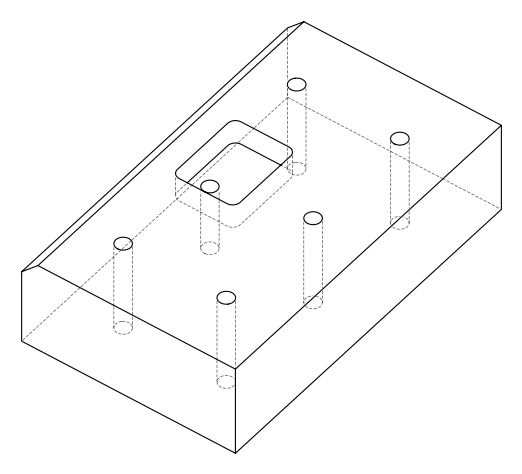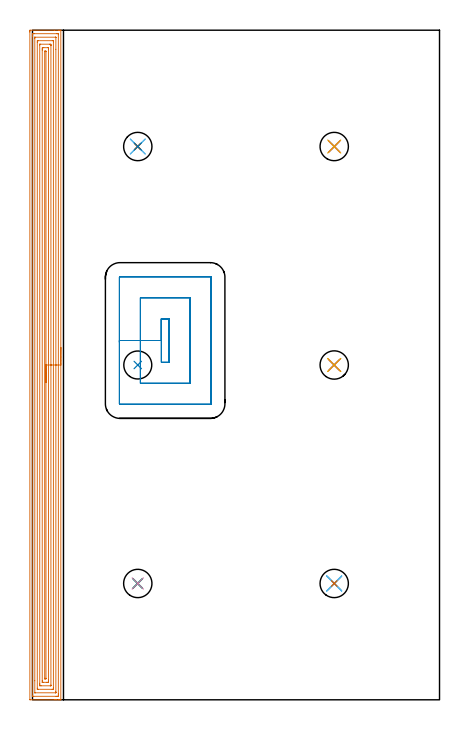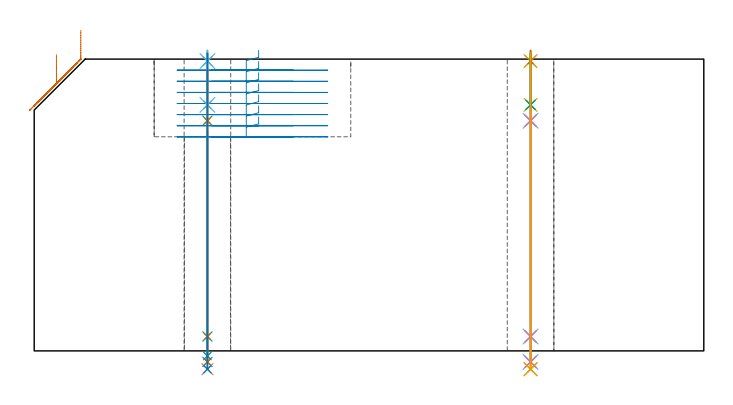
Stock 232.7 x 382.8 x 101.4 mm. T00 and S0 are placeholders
(PLAN: 23 operations, 18 tool changes, 34.9 min)
(1 AREA_MILL | FG_CHAMFER_SURFACE | UGT0205_001 | 21.67 min | 59965 mm3)
(2 MILL_RECTANGULAR_POCKET | POCKET_RECTANGULAR_STRAIGHT | UGT0201_008 | Follow Part, ap 4, ae 75% | 7.6 min | 162579 mm3)
(3 SPOT_DRILL | STEP1HOLE | NXT0321_9005460120000 | 0.03 min | 4 mm3)
(4 SPOT_DRILL_1 | STEP1HOLE_1 | NXT0321_9005460120000 | 0.03 min | 8 mm3)
(5 SPOT_DRILL_2 | STEP1HOLE_3 | NXT0321_9005460120000 | 0.03 min | 5 mm3)
(6 SPOT_DRILL_3 | STEP1HOLE_4 | NXT0321_9005460120000 | 0.03 min | 2 mm3)
(7 SPOT_DRILL_4 | STEP1HOLE_5 | NXT0321_9005460120000 | 0.03 min | 16 mm3)
(8 DRILL_BLIND_HOLE_INTO_CENTER | STEP1HOLE | NXT0301_077 | 0.07 min | 1269 mm3)
(9 GUN_DRILL_THROUGH_HOLE | STEP1HOLE | UGT0307_007 | 0.51 min | 6783 mm3)
(10 DRILL_TO_ENLARGE_THROUGH_HOLE | STEP1HOLE | UGT0301_286 | 0.44 min | 12803 mm3)
(11 DRILL_BLIND_HOLE_INTO_CENTER_1 | STEP1HOLE_1 | NXT0301_077 | 0.07 min | 1269 mm3)
(12 GUN_DRILL_THROUGH_HOLE_1 | STEP1HOLE_1 | UGT0307_007 | 0.51 min | 6790 mm3)
(13 DRILL_TO_ENLARGE_THROUGH_HOLE_1 | STEP1HOLE_1 | UGT0301_286 | 0.44 min | 12793 mm3)
(14 INDEXABLE_INSERT_DRILL_THROUGH_HOLE_FROM_SOLID | STEP1HOLE_2 | NXT0302_003 | 0.32 min | 14940 mm3)
(15 DRILL_BLIND_HOLE_INTO_CENTER_2 | STEP1HOLE_3 | NXT0301_077 | 0.07 min | 1270 mm3)
(16 GUN_DRILL_THROUGH_HOLE_2 | STEP1HOLE_3 | UGT0307_007 | 0.51 min | 6786 mm3)
(17 DRILL_TO_ENLARGE_THROUGH_HOLE_2 | STEP1HOLE_3 | UGT0301_286 | 0.44 min | 12804 mm3)
(18 DRILL_BLIND_HOLE_INTO_CENTER_3 | STEP1HOLE_4 | NXT0301_077 | 0.07 min | 1273 mm3)
(19 GUN_DRILL_THROUGH_HOLE_3 | STEP1HOLE_4 | UGT0307_007 | 0.51 min | 6783 mm3)
(20 DRILL_TO_ENLARGE_THROUGH_HOLE_3 | STEP1HOLE_4 | UGT0301_286 | 0.44 min | 12806 mm3)
(21 DRILL_BLIND_HOLE_INTO_CENTER_4 | STEP1HOLE_5 | NXT0301_077 | 0.07 min | 1272 mm3)
(22 GUN_DRILL_THROUGH_HOLE_4 | STEP1HOLE_5 | UGT0307_007 | 0.51 min | 6789 mm3)
(23 DRILL_TO_ENLARGE_THROUGH_HOLE_4 | STEP1HOLE_5 | UGT0301_286 | 0.44 min | 12794 mm3)
(TOOL UGT0205_001 | Chamfer Mill 20 x 3 x 45 deg. | D20 FL50 Z2)
(TOOL UGT0201_008 | End Mill 16 mm | D16 FL32 Z4)
(TOOL NXT0321_9005460120000 | NC Spot Drill, 142deg, 12mm, Carbide, Uncoated | D12 PA142 FL30 Z2)
(TOOL NXT0301_077 | Carbide Drill 10.6mm [860.1-1060-053A1-MM 2214] | D10.6 PA140 FL71 Z2)
(TOOL UGT0307_007 | Gun Drill 10 mm | D10 PA130 FL24 Z1)
(TOOL UGT0301_286 | Twist Drill 16.2 mm | D16.2 PA118 FL125 Z2)
(TOOL NXT0302_003 | Index. Insert Drill 16mm [880-D1600L20-05] | D16 PA176 FL80 Z2)
(OP 1 AREA_MILL)
G17 G21 G94 G90
T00 M6
G54
G17 G0 G90 X16.2 Y201.4 S1061 M3
G43 Z111.4 H0
G94 G1 Y201.362 Z110.528 F250.
Y201.248 Z109.663
Y201.059 Z108.812
Y200.797 Z107.98
Y200.463 Z107.174
Y200.06 Z106.4
Y199.592 Z105.664
Y199.06 Z104.972
Y198.471 Z104.329
Y197.828 Z103.739
Y197.136 Z103.208
Y196.4 Z102.74
Y195.626 Z102.337
Y194.82 Z102.003
Y193.988 Z101.741
Y193.137 Z101.552
Y192.272 Z101.438
Y191.4 Z101.4
Y0.174
X16.197 Y0.008 Z101.388
X16.191 Y0.007 Z101.381
X15.836 Y0. Z101.036
X15.54 Z100.74
X14.851 Z100.046
X13.624 Z98.821
X13.086 Z98.281
X12.473 Z97.668
X-1.304 Y0.001 Z83.894
X-1.492 Y0.01 Z83.706
X-1.499 Y0.199 Z83.699
X-1.5 Y381.757 Z83.7
X-1.499 Y382.179 Z83.701
X-1.495 Y382.646 Z83.703
X-1.492 Y382.791 Z83.706
X-1.034 Y382.8 Z84.164
X12.473 Z97.668
X14.851 Z100.046
X15.54 Z100.74
X15.836 Z101.036
X16.191 Y382.793 Z101.381
X16.197 Y382.792 Z101.388
X16.2 Y382.625 Z101.4
Y191.4
X14.786 Z99.986
Y3.368
X14.785 Y2.476 Z99.985
X14.783 Y2.408 Z99.983
X14.768 Y2.01 Z99.968
X14.37 Y2.002 Z99.57
X13.969 Y2.001 Z99.169
X13.489 Y2. Z98.689
X0.731 Y2.001 Z85.931
X0.249 Y2.003 Z85.449
X0.023 Y2.01 Z85.223
X-0.079 Y2.029 Z85.121
X-0.085 Y2.341 Z85.115
Y2.408
X-0.086 Y379.432 Z85.114
X-0.085 Y380.324 Z85.115
X-0.083 Y380.392 Z85.117
X-0.069 Y380.79 Z85.131
X0.33 Y380.798 Z85.53
X0.731 Y380.799 Z85.931
X1.21 Y380.8 Z86.41
X13.969 Y380.799 Z99.169
X14.451 Y380.797 Z99.651
X14.677 Y380.79 Z99.877
X14.779 Y380.771 Z99.979
X14.785 Y380.459 Z99.985
Y380.392
X14.786 Y191.4 Z99.986
X13.371 Z98.571
Y4.8
X13.37 Y4.196 Z98.57
X13.368 Y4.051 Z98.568
X13.365 Y4.018 Z98.565
X13.362 Y4.01 Z98.562
X13.343 Y4.007 Z98.543
X13.278 Y4.001 Z98.478
X1.614 Z86.814
X1.421 Y4.003 Z86.621
X1.366 Y4.006 Z86.566
X1.337 Y4.01 Z86.537
X1.335 Y4.024 Z86.535
X1.331 Y4.099 Z86.531
X1.329 Y4.196 Z86.529
X1.328 Y10.897 Z86.528
X1.329 Y378. Z86.529
X1.33 Y378.604 Z86.53
X1.332 Y378.749 Z86.532
X1.335 Y378.782 Z86.535
X1.337 Y378.79 Z86.537
X1.357 Y378.793 Z86.557
X1.422 Y378.799 Z86.622
X13.086 Z98.286
X13.279 Y378.797 Z98.479
X13.334 Y378.794 Z98.534
X13.363 Y378.79 Z98.563
X13.365 Y378.776 Z98.565
X13.369 Y378.701 Z98.569
X13.37 Y378.604 Z98.57
X13.371 Y371.889 Z98.571
Y191.4
X11.957 Z97.157
Y6.876
X11.954 Y6.236 Z97.154
X11.95 Y6.027 Z97.15
X11.754 Y6.01 Z96.954
X11.321 Y6. Z96.521
X11.304 Z96.504
X3.361 Z88.561
X2.944 Y6.01 Z88.144
X2.749 Y6.018 Z87.949
X2.747 Y6.13 Z87.947
X2.743 Y6.626 Z87.943
Y375.924
X2.746 Y376.565 Z87.946
X2.75 Y376.773 Z87.95
X2.946 Y376.79 Z88.146
X3.379 Y376.8 Z88.579
X3.396 Z88.596
X11.338 Z96.538
X11.756 Y376.79 Z96.956
X11.95 Y376.782 Z97.15
X11.953 Y376.67 Z97.153
X11.957 Y376.174 Z97.157
Y191.4
X10.543 Z95.743
Y8.452
X10.542 Y8.241 Z95.742
X10.539 Y8.101 Z95.739
X10.534 Y8.009 Z95.734
X10.52 Y8.006 Z95.72
X10.439 Y8.002 Z95.639
X10.211 Y8. Z95.411
X4.916 Z90.116
X4.261 Y8.007 Z89.461
X4.174 Y8.01 Z89.374
X4.163 Y8.347 Z89.363
X4.158 Y8.558 Z89.358
X4.157 Y8.663 Z89.357
Y9.451
Y374.348
X4.158 Y374.559 Z89.358
X4.161 Y374.7 Z89.361
X4.166 Y374.791 Z89.366
X4.18 Y374.794 Z89.38
X4.261 Y374.798 Z89.461
X4.489 Y374.8 Z89.689
X9.784 Z94.984
X10.439 Y374.793 Z95.639
X10.526 Y374.79 Z95.726
X10.537 Y374.453 Z95.737
X10.542 Y374.242 Z95.742
X10.543 Y374.137 Z95.743
Y374.031
Y191.4
X9.129 Z94.329
X9.128 Y11.344 Z94.328
X9.126 Y10.886 Z94.326
X9.122 Y10.451 Z94.322
X9.112 Y10.007 Z94.312
X8.674 Y10.003 Z93.874
X8.236 Y10.001 Z93.436
X6.026 Z91.226
X5.586 Y10.003 Z90.786
X5.578 Y10.01 Z90.778
X5.575 Y10.014 Z90.775
X5.572 Y10.451 Z90.772
X5.571 Y10.911 Z90.771
X5.572 Y371.456 Z90.772
X5.574 Y371.914 Z90.774
X5.578 Y372.349 Z90.778
X5.588 Y372.793 Z90.788
X6.026 Y372.797 Z91.226
X6.464 Y372.799 Z91.664
X8.674 Z93.874
X9.114 Y372.797 Z94.314
X9.122 Y372.79 Z94.322
X9.125 Y372.786 Z94.325
X9.128 Y372.349 Z94.328
X9.129 Y371.889 Z94.329
Y191.4
X7.715 Z92.915
X7.714 Y12.315 Z92.914
Y12.238
X7.71 Y12.054 Z92.91
X7.708 Y12.016 Z92.908
X7.662 Y12.01 Z92.862
X7.585 Y12.004 Z92.785
X7.467 Y12.001 Z92.667
X7.143 Y12. Z92.343
X7.047 Y12.002 Z92.247
X7.022 Y12.005 Z92.222
X7. Y12.009 Z92.2
X6.992 Y12.048 Z92.192
X6.987 Y12.158 Z92.187
X6.986 Y12.238 Z92.186
X6.985 Y12.315 Z92.185
X6.986 Y370.562 Z92.186
X6.99 Y370.746 Z92.19
X6.992 Y370.784 Z92.192
X7.038 Y370.79 Z92.238
X7.115 Y370.796 Z92.315
X7.233 Y370.799 Z92.433
X7.557 Y370.8 Z92.757
X7.652 Y370.798 Z92.852
X7.678 Y370.795 Z92.878
X7.7 Y370.791 Z92.9
X7.708 Y370.752 Z92.908
X7.713 Y370.642 Z92.913
X7.714 Y370.562 Z92.914
X7.715 Y370.485 Z92.915
Y191.4
Y190.528 Z92.953
Y189.664 Z93.067
Y188.812 Z93.255
Y187.98 Z93.518
Y187.174 Z93.852
Y186.4 Z94.254
Y185.664 Z94.723
Y184.972 Z95.254
Y184.329 Z95.844
Y183.74 Z96.487
Y183.209 Z97.179
Y182.74 Z97.915
Y182.337 Z98.688
Y182.003 Z99.494
Y181.741 Z100.326
Y181.552 Z101.178
Y181.438 Z102.043
Y181.4 Z102.915
G0 Z111.4
M5
M2
(OP 2 MILL_RECTANGULAR_POCKET)
G17 G21 G94 G90
T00 M6
G54
G17 G0 G90 X78. Y209.109 S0 M3
G43 Z111.4 H0
Z104.4
G94 G1 Y217.9 Z102.044 F250.
X73.7 Z100.892
Y205.4 Z97.543
Y192.9 F500.
X78.
Y217.9
X73.7
Y205.4
X61.7
Y180.9
X90.
Y229.9
X61.7
Y205.4
X49.7
Y169.2
G3 X50. Y168.9 R0.3
G1 X101.7
G3 X102. Y169.2 R0.3
G1 Y241.6
G3 X101.7 Y241.9 R0.3
G1 X50.
G3 X49.7 Y241.6 R0.3
G1 Y205.4
Y204.4
G0 X78. Y209.109 Z100.543
G1 Y217.9 Z98.187 F250.
X73.7 Z97.035
Y205.4 Z93.686
Y192.9 F500.
X78.
Y217.9
X73.7
Y205.4
X61.7
Y180.9
X90.
Y229.9
X61.7
Y205.4
X49.7
Y169.2
G3 X50. Y168.9 R0.3
G1 X101.7
G3 X102. Y169.2 R0.3
G1 Y241.6
G3 X101.7 Y241.9 R0.3
G1 X50.
G3 X49.7 Y241.6 R0.3
G1 Y205.4
Y204.4
G0 X78. Y209.109 Z96.686
G1 Y217.9 Z94.33 F250.
X73.7 Z93.178
Y205.4 Z89.829
Y192.9 F500.
X78.
Y217.9
X73.7
Y205.4
X61.7
Y180.9
X90.
Y229.9
X61.7
Y205.4
X49.7
Y169.2
G3 X50. Y168.9 R0.3
G1 X101.7
G3 X102. Y169.2 R0.3
G1 Y241.6
G3 X101.7 Y241.9 R0.3
G1 X50.
G3 X49.7 Y241.6 R0.3
G1 Y205.4
Y204.4
G0 X78. Y209.109 Z92.829
G1 Y217.9 Z90.473 F250.
X73.7 Z89.321
Y205.4 Z85.971
Y192.9 F500.
X78.
Y217.9
X73.7
Y205.4
X61.7
Y180.9
X90.
Y229.9
X61.7
Y205.4
X49.7
Y169.2
G3 X50. Y168.9 R0.3
G1 X101.7
G3 X102. Y169.2 R0.3
G1 Y241.6
G3 X101.7 Y241.9 R0.3
G1 X50.
G3 X49.7 Y241.6 R0.3
G1 Y205.4
Y204.4
G0 X78. Y209.109 Z88.971
G1 Y217.9 Z86.616 F250.
X73.7 Z85.464
Y205.4 Z82.114
Y192.9 F500.
X78.
Y217.9
X73.7
Y205.4
X61.7
Y180.9
X90.
Y229.9
X61.7
Y205.4
X49.7
Y169.2
G3 X50. Y168.9 R0.3
G1 X101.7
G3 X102. Y169.2 R0.3
G1 Y241.6
G3 X101.7 Y241.9 R0.3
G1 X50.
G3 X49.7 Y241.6 R0.3
G1 Y205.4
Y204.4
G0 X78. Y209.109 Z85.114
G1 Y217.9 Z82.759 F250.
X73.7 Z81.606
Y205.4 Z78.257
Y192.9 F500.
X78.
Y217.9
X73.7
Y205.4
X61.7
Y180.9
X90.
Y229.9
X61.7
Y205.4
X49.7
Y169.2
G3 X50. Y168.9 R0.3
G1 X101.7
G3 X102. Y169.2 R0.3
G1 Y241.6
G3 X101.7 Y241.9 R0.3
G1 X50.
G3 X49.7 Y241.6 R0.3
G1 Y205.4
Y204.4
G0 X78. Y209.109 Z81.257
G1 Y217.9 Z78.902 F250.
X73.7 Z77.749
Y205.4 Z74.4
Y192.9 F500.
X78.
Y217.9
X73.7
Y205.4
X61.7
Y180.9
X90.
Y229.9
X61.7
Y205.4
X49.7
Y169.2
G3 X50. Y168.9 R0.3
G1 X101.7
G3 X102. Y169.2 R0.3
G1 Y241.6
G3 X101.7 Y241.9 R0.3
G1 X50.
G3 X49.7 Y241.6 R0.3
G1 Y205.4
Y204.4
G0 Z111.4
M5
M2
(OP 3 SPOT_DRILL)
G17 G21 G94 G90
T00 M6
G54
G17 G0 G90 X60.2 Y66.5 S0 M3
G43 Z111.4 H0
G94 G81 G98 Z100.703 F250. R104.4
G80
M5
M2
(OP 4 SPOT_DRILL_1)
G17 G21 G94 G90
T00 M6
G54
G17 G0 G90 X172.5 Y66.5 S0 M3
G43 Z111.4 H0
G94 G81 G98 Z100.703 F250. R104.4
G80
M5
M2
(OP 5 SPOT_DRILL_2)
G17 G21 G94 G90
T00 M6
G54
G17 G0 G90 X172.5 Y191.4 S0 M3
G43 Z111.4 H0
G94 G81 G98 Z100.703 F250. R104.4
G80
M5
M2
(OP 6 SPOT_DRILL_3)
G17 G21 G94 G90
T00 M6
G54
G17 G0 G90 X60.2 Y316.3 S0 M3
G43 Z111.4 H0
G94 G81 G98 Z100.703 F250. R104.4
G80
M5
M2
(OP 7 SPOT_DRILL_4)
G17 G21 G94 G90
T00 M6
G54
G17 G0 G90 X172.5 Y316.3 S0 M3
G43 Z111.4 H0
G94 G81 G98 Z100.703 F250. R104.4
G80
M5
M2
(OP 8 DRILL_BLIND_HOLE_INTO_CENTER)
G17 G21 G94 G90
T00 M6
G54
G17 G0 G90 X60.2 Y66.5 S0 M3
G43 Z111.4 H1
G94 G81 G98 Z85.5 F250. R103.4
G80
M5
M2
(OP 9 GUN_DRILL_THROUGH_HOLE)
G17 G21 G94 G90
T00 M6
G54
G17 G0 G90 X60.2 Y66.5 M8
G43 Z111.4 H0
Z97.647
S716 M3
G94 G1 Z79.988 F125. M26
G4 X.084
Z5. F250.
G4 X.084
Z-3.832 F125.
G4 X.084
M5
M9
G0 Z97.647
Z111.4
M2
(OP 10 DRILL_TO_ENLARGE_THROUGH_HOLE)
G17 G21 G94 G90
T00 M6
G54
G17 G0 G90 X60.2 Y66.5 S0 M3
G43 Z111.4 H0
G94 G73 G98 Z-6.367 F250. Q15.395 R103.4
G80
M5
M2
(OP 11 DRILL_BLIND_HOLE_INTO_CENTER_1)
G17 G21 G94 G90
T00 M6
G54
G17 G0 G90 X172.5 Y66.5 S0 M3
G43 Z111.4 H1
G94 G81 G98 Z85.5 F250. R103.4
G80
M5
M2
(OP 12 GUN_DRILL_THROUGH_HOLE_1)
G17 G21 G94 G90
T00 M6
G54
G17 G0 G90 X172.5 Y66.5 M8
G43 Z111.4 H0
Z97.647
S716 M3
G94 G1 Z79.988 F125. M26
G4 X.084
Z5. F250.
G4 X.084
Z-3.832 F125.
G4 X.084
M5
M9
G0 Z97.647
Z111.4
M2
(OP 13 DRILL_TO_ENLARGE_THROUGH_HOLE_1)
G17 G21 G94 G90
T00 M6
G54
G17 G0 G90 X172.5 Y66.5 S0 M3
G43 Z111.4 H0
G94 G73 G98 Z-6.367 F250. Q15.395 R103.4
G80
M5
M2
(OP 14 INDEXABLE_INSERT_DRILL_THROUGH_HOLE_FROM_SOLID)
G17 G21 G94 G90
T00 M6
G54
G17 G0 G90 X60.2 Y191.4 S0 M3
G43 Z111.4 H1
G94 G81 G98 Z-1.779 F250. R76.4
G80
M5
M2
(OP 15 DRILL_BLIND_HOLE_INTO_CENTER_2)
G17 G21 G94 G90
T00 M6
G54
G17 G0 G90 X172.5 Y191.4 S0 M3
G43 Z111.4 H1
G94 G81 G98 Z85.5 F250. R103.4
G80
M5
M2
(OP 16 GUN_DRILL_THROUGH_HOLE_2)
G17 G21 G94 G90
T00 M6
G54
G17 G0 G90 X172.5 Y191.4 M8
G43 Z111.4 H0
Z97.647
S716 M3
G94 G1 Z79.988 F125. M26
G4 X.084
Z5. F250.
G4 X.084
Z-3.832 F125.
G4 X.084
M5
M9
G0 Z97.647
Z111.4
M2
(OP 17 DRILL_TO_ENLARGE_THROUGH_HOLE_2)
G17 G21 G94 G90
T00 M6
G54
G17 G0 G90 X172.5 Y191.4 S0 M3
G43 Z111.4 H0
G94 G73 G98 Z-6.367 F250. Q15.395 R103.4
G80
M5
M2
(OP 18 DRILL_BLIND_HOLE_INTO_CENTER_3)
G17 G21 G94 G90
T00 M6
G54
G17 G0 G90 X60.2 Y316.3 S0 M3
G43 Z111.4 H1
G94 G81 G98 Z85.5 F250. R103.4
G80
M5
M2
(OP 19 GUN_DRILL_THROUGH_HOLE_3)
G17 G21 G94 G90
T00 M6
G54
G17 G0 G90 X60.2 Y316.3 M8
G43 Z111.4 H0
Z97.647
S716 M3
G94 G1 Z79.988 F125. M26
G4 X.084
Z5. F250.
G4 X.084
Z-3.832 F125.
G4 X.084
M5
M9
G0 Z97.647
Z111.4
M2
(OP 20 DRILL_TO_ENLARGE_THROUGH_HOLE_3)
G17 G21 G94 G90
T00 M6
G54
G17 G0 G90 X60.2 Y316.3 S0 M3
G43 Z111.4 H0
G94 G73 G98 Z-6.367 F250. Q15.395 R103.4
G80
M5
M2
(OP 21 DRILL_BLIND_HOLE_INTO_CENTER_4)
G17 G21 G94 G90
T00 M6
G54
G17 G0 G90 X172.5 Y316.3 S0 M3
G43 Z111.4 H1
G94 G81 G98 Z85.5 F250. R103.4
G80
M5
M2
(OP 22 GUN_DRILL_THROUGH_HOLE_4)
G17 G21 G94 G90
T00 M6
G54
G17 G0 G90 X172.5 Y316.3 M8
G43 Z111.4 H0
Z97.647
S716 M3
G94 G1 Z79.988 F125. M26
G4 X.084
Z5. F250.
G4 X.084
Z-3.832 F125.
G4 X.084
M5
M9
G0 Z97.647
Z111.4
M2
(OP 23 DRILL_TO_ENLARGE_THROUGH_HOLE_4)
G17 G21 G94 G90
T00 M6
G54
G17 G0 G90 X172.5 Y316.3 S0 M3
G43 Z111.4 H0
G94 G73 G98 Z-6.367 F250. Q15.395 R103.4
G80
M5
M2
